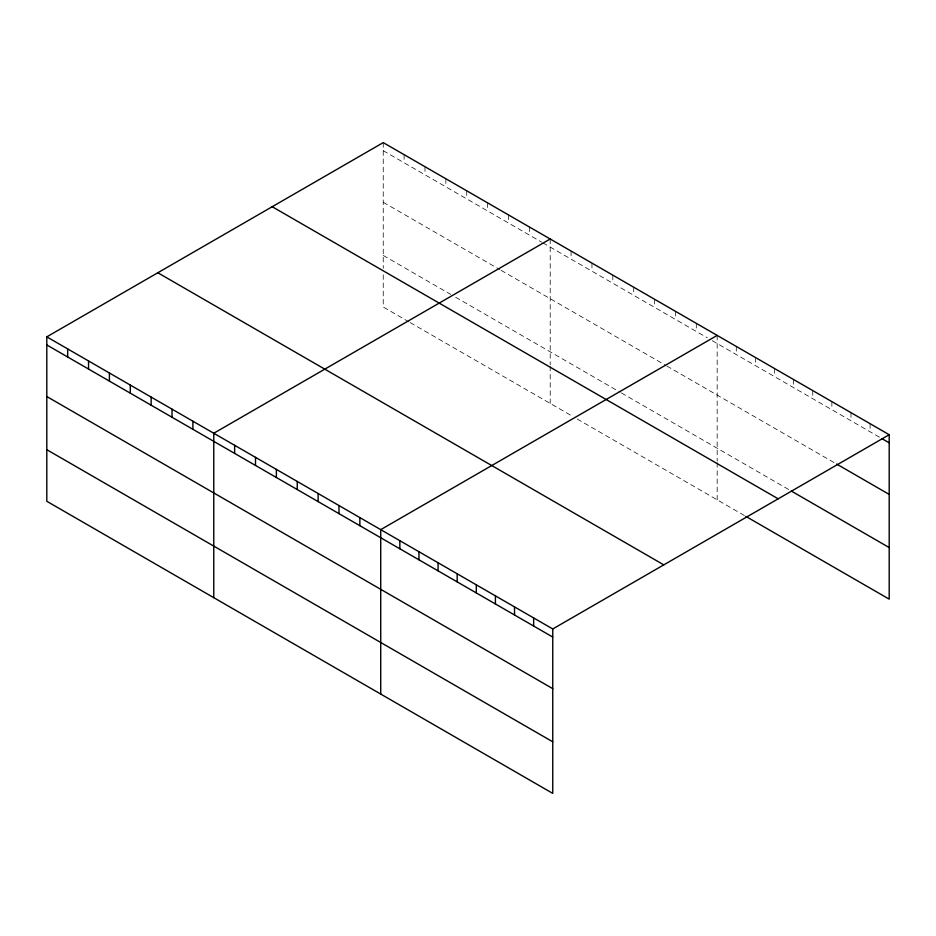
<?xml version="1.0" encoding="UTF-8"?>
<svg xmlns="http://www.w3.org/2000/svg" width="936" height="936" viewBox="0 0 936 936"><rect width="100%" height="100%" fill="white"/><g stroke="black" fill="none" stroke-linecap="round" stroke-linejoin="round"><path stroke-width="0.7" stroke-dasharray="4.68 3.51" d="M383.245 142.611L383.245 268.339M383.245 150.708L541.616 242.143M542.845 242.845L707.347 337.826M712.261 340.669L879.641 437.299M383.245 202.293L499.871 269.626M501.099 270.34L665.613 365.321M666.841 366.023L835.438 463.367M383.245 255.446L450.766 294.43M455.68 297.262L620.182 392.242M621.41 392.956L790.042 490.312M409.02 321.914L383.245 307.031L383.245 274.072M410.249 322.627L571.077 415.479M577.22 419.024L744.647 515.689M870.082 423.692L870.082 431.788M850.976 412.659L850.976 420.744M831.858 401.626L831.858 409.711M812.74 390.581L812.74 398.677M793.634 379.548L793.634 387.644M774.517 368.515L774.517 376.611M755.399 357.482L755.399 365.566M736.293 346.449L736.293 354.533M717.175 335.404L717.175 461.132M717.175 462.571L717.175 499.824M696.302 323.365L696.302 331.449M675.429 311.314L675.429 319.398M654.557 299.263L654.557 307.347M633.695 287.212L633.695 295.296M612.823 275.161L612.823 283.257M591.95 263.11L591.95 271.206M571.077 251.059L571.077 259.155M550.204 239.008L550.204 364.736M550.204 366.175L550.204 403.428M529.331 226.957L529.331 235.053M508.47 214.917L508.47 223.002M487.597 202.866L487.597 210.951M466.725 190.815L466.725 198.9M445.852 178.764L445.852 186.861M424.979 166.713L424.979 174.81M404.106 154.662L404.106 162.759"/><path stroke-width="1.4" d="M46.8 336.855L552.755 628.969L552.755 793.389L46.8 501.275L46.8 336.855L383.245 142.611L889.2 434.725L889.2 599.145L745.84 516.38M550.204 239.008L213.771 433.251L213.771 597.671M717.175 335.404L380.73 529.647L380.73 694.067M552.755 628.969L889.2 434.725M882.028 438.68L889.2 442.822M836.632 464.057L889.2 494.407M791.236 491.002L889.2 547.56M272.212 206.716L778.179 498.829M157.821 272.762L663.788 564.864M46.8 344.951L552.755 637.065M46.8 396.536L552.755 688.65M46.8 449.69L552.755 741.803M533.649 617.935L533.649 626.02M514.531 606.902L514.531 614.987M495.413 595.858L495.413 603.954M476.307 584.824L476.307 592.921M457.189 573.791L457.189 581.888M438.071 562.758L438.071 570.855M418.965 551.725L418.965 559.81M399.847 540.692L399.847 548.777M359.857 517.596L359.857 525.693M338.996 505.557L338.996 513.642M318.123 493.506L318.123 501.591M297.25 481.455L297.25 489.54M276.377 469.404L276.377 477.5M255.505 457.353L255.505 465.449M234.632 445.302L234.632 453.398M192.898 421.2L192.898 429.296M172.025 409.149L172.025 417.245M151.152 397.11L151.152 405.194M130.279 385.059L130.279 393.143M109.407 373.008L109.407 381.092M88.546 360.957L88.546 369.053M67.673 348.906L67.673 357.002"/></g></svg>
